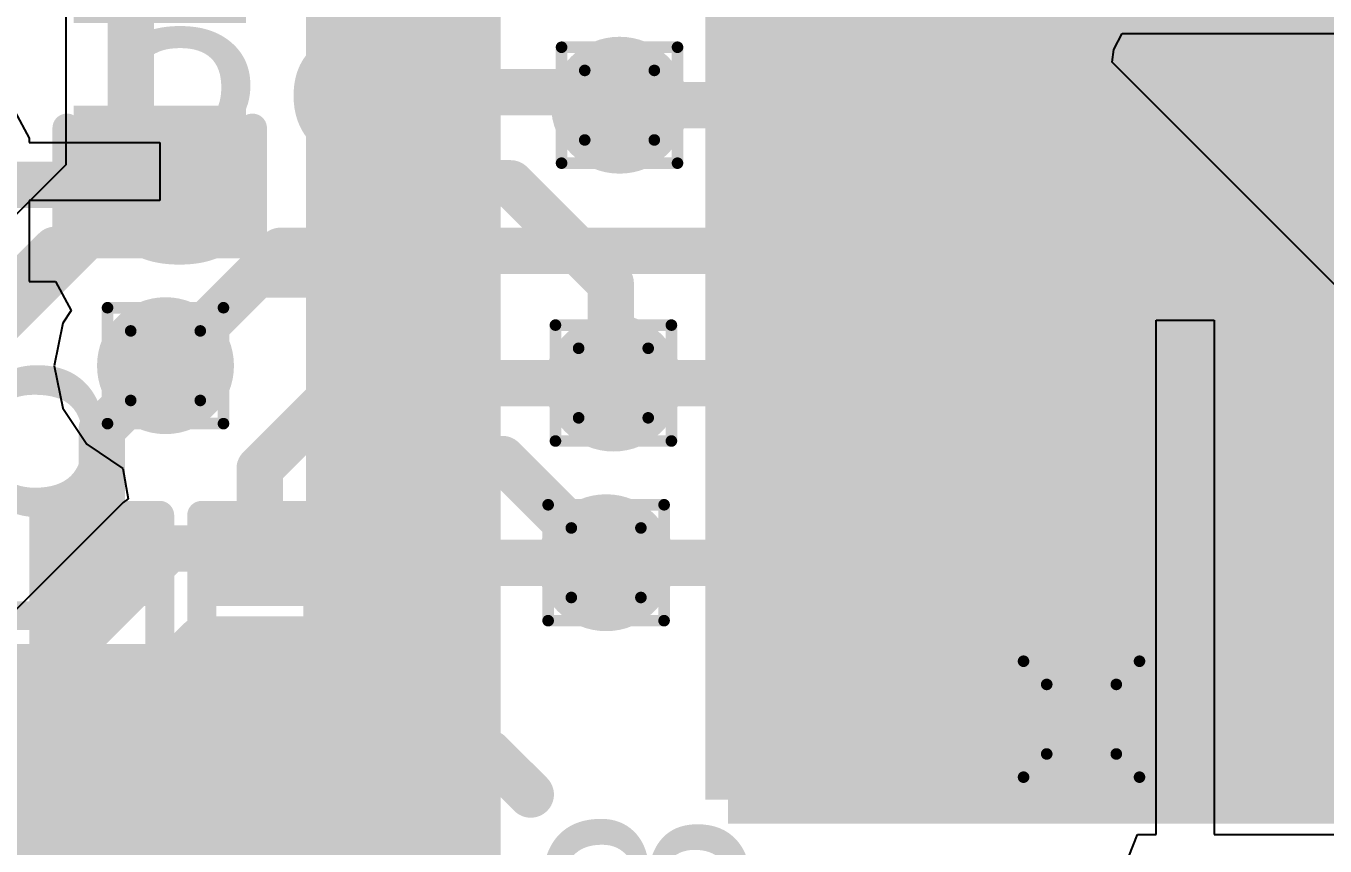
# Model space of a CAD drawing. Header units: inches. Extents: x -8 to 210, y -39 to 109.
# Drawn here: x 8.96 to 14.66, y 46.15 to 49.75 of the extents above; entities that cross this region are included whole.
import ezdxf

# ---------------------------------------------------------------- set-up
doc = ezdxf.new("R2010")
doc.units = ezdxf.units.IN
for name, color, linetype in [('Bottom Layer', 5, 'Continuous'), ('Bottom Overlay', 54, 'Continuous'), ('Bottom Paste', 16, 'Continuous'), ('Bottom Solder', 6, 'Continuous'), ('Drill Drawing', 1, 'Continuous'), ('Top Layer', 1, 'Continuous'), ('Top Overlay', 2, 'Continuous'), ('Top Paste', 8, 'Continuous'), ('Top Solder', 216, 'Continuous'), ('Via Holes', 16, 'Continuous')]:
    doc.layers.add(name, color=color, linetype=linetype)
doc.styles.add('Arial', font='', dxfattribs={"height": 0.2})
doc.styles.get('Arial').set_extended_font_data('Arial')

# ---------------------------------------------------------------- blocks, each defined once
blk = doc.blocks.new('C___0402_7')
at = {"layer": 'Top Layer'}
for points in [[(-0.6985, -0.3175), (-0.6985, 0.3175), (-0.2413, 0.3175), (-0.2413, -0.3175)], [(0.2413, -0.3175), (0.2413, 0.3175), (0.6985, 0.3175), (0.6985, -0.3175)]]:
    blk.add_hatch(color=1, dxfattribs=at).paths.add_polyline_path(points)
at = {"layer": 'Top Paste'}
for points in [[(-0.6985, -0.3175), (-0.6985, 0.3175), (-0.2413, 0.3175), (-0.2413, -0.3175)], [(0.2413, -0.3175), (0.2413, 0.3175), (0.6985, 0.3175), (0.6985, -0.3175)]]:
    blk.add_hatch(color=8, dxfattribs=at).paths.add_polyline_path(points)
at = {"layer": 'Top Solder'}
for points in [[(-0.7585, -0.3775), (-0.7585, 0.3775), (-0.1813, 0.3775), (-0.1813, -0.3775)], [(0.1813, -0.3775), (0.1813, 0.3775), (0.7585, 0.3775), (0.7585, -0.3775)]]:
    blk.add_hatch(color=216, dxfattribs=at).paths.add_polyline_path(points)
at = {"layer": 'Top Overlay'}
for points in [[(-0.7874, 0.4064, 0.127, 0.127, 0), (-0.2794, 0.4064, 0.127, 0.127, 0)], [(-0.7874, 0.4064, 0.127, 0.127, 0), (-0.7874, -0.4064, 0.127, 0.127, 0)], [(0.2794, 0.4064, 0.127, 0.127, 0), (0.7874, 0.4064, 0.127, 0.127, 0)], [(0.7874, 0.4064, 0.127, 0.127, 0), (0.7874, -0.4064, 0.127, 0.127, 0)], [(-0.7874, -0.4064, 0.127, 0.127, 0), (-0.2794, -0.4064, 0.127, 0.127, 0)], [(0.2794, -0.4064, 0.127, 0.127, 0), (0.7874, -0.4064, 0.127, 0.127, 0)]]:
    blk.add_lwpolyline(points, format="xyseb", dxfattribs=at)
for points in [[(-0.8191, 0.4064, 0.0635, 0.0635, 1), (-0.7556, 0.4064, 0.0635, 0.0635, 1)], [(-0.8191, 0.4064, 0.0635, 0.0635, 1), (-0.7556, 0.4064, 0.0635, 0.0635, 1)], [(-0.3111, 0.4064, 0.0635, 0.0635, 1), (-0.2477, 0.4064, 0.0635, 0.0635, 1)], [(0.2477, 0.4064, 0.0635, 0.0635, 1), (0.3111, 0.4064, 0.0635, 0.0635, 1)], [(0.7556, 0.4064, 0.0635, 0.0635, 1), (0.8191, 0.4064, 0.0635, 0.0635, 1)], [(0.7556, 0.4064, 0.0635, 0.0635, 1), (0.8191, 0.4064, 0.0635, 0.0635, 1)], [(-0.8191, -0.4064, 0.0635, 0.0635, 1), (-0.7556, -0.4064, 0.0635, 0.0635, 1)], [(-0.8191, -0.4064, 0.0635, 0.0635, 1), (-0.7556, -0.4064, 0.0635, 0.0635, 1)], [(-0.3111, -0.4064, 0.0635, 0.0635, 1), (-0.2477, -0.4064, 0.0635, 0.0635, 1)], [(0.2477, -0.4064, 0.0635, 0.0635, 1), (0.3111, -0.4064, 0.0635, 0.0635, 1)], [(0.7556, -0.4064, 0.0635, 0.0635, 1), (0.8191, -0.4064, 0.0635, 0.0635, 1)], [(0.7556, -0.4064, 0.0635, 0.0635, 1), (0.8191, -0.4064, 0.0635, 0.0635, 1)]]:
    blk.add_lwpolyline(points, format="xyseb", close=True, dxfattribs=at)
blk = doc.blocks.new('56_QFN__7_7__20')
at = {"layer": 'Top Layer'}
for points in [[(-2, -2), (-2, 2), (2, 2), (2, -2)], [(-3.75, 1.11), (-3.1, 1.11), (-3.1, 0.89), (-3.75, 0.89)], [(-3.75, 0.71), (-3.1, 0.71), (-3.1, 0.49), (-3.75, 0.49)], [(-3.75, 0.31), (-3.1, 0.31), (-3.1, 0.09), (-3.75, 0.09)], [(-3.75, -0.09), (-3.1, -0.09), (-3.1, -0.31), (-3.75, -0.31)], [(-3.75, -0.49), (-3.1, -0.49), (-3.1, -0.71), (-3.75, -0.71)], [(-3.75, -0.89), (-3.1, -0.89), (-3.1, -1.11), (-3.75, -1.11)], [(-3.75, -1.29), (-3.1, -1.29), (-3.1, -1.51), (-3.75, -1.51)], [(-3.75, -1.69), (-3.1, -1.69), (-3.1, -1.91), (-3.75, -1.91)], [(-3.75, -2.09), (-3.1, -2.09), (-3.1, -2.31), (-3.75, -2.31)]]:
    blk.add_hatch(color=1, dxfattribs=at).paths.add_polyline_path(points)
at = {"layer": 'Top Paste'}
for points in [[(-2, -2), (-2, 2), (2, 2), (2, -2)], [(-3.75, 1.11), (-3.1, 1.11), (-3.1, 0.89), (-3.75, 0.89)], [(-3.75, 0.71), (-3.1, 0.71), (-3.1, 0.49), (-3.75, 0.49)], [(-3.75, 0.31), (-3.1, 0.31), (-3.1, 0.09), (-3.75, 0.09)], [(-3.75, -0.09), (-3.1, -0.09), (-3.1, -0.31), (-3.75, -0.31)], [(-3.75, -0.49), (-3.1, -0.49), (-3.1, -0.71), (-3.75, -0.71)], [(-3.75, -0.89), (-3.1, -0.89), (-3.1, -1.11), (-3.75, -1.11)], [(-3.75, -1.29), (-3.1, -1.29), (-3.1, -1.51), (-3.75, -1.51)], [(-3.75, -1.69), (-3.1, -1.69), (-3.1, -1.91), (-3.75, -1.91)], [(-3.75, -2.09), (-3.1, -2.09), (-3.1, -2.31), (-3.75, -2.31)]]:
    blk.add_hatch(color=8, dxfattribs=at).paths.add_polyline_path(points)
at = {"layer": 'Top Solder'}
for points in [[(-2.1016, -2.1016), (-2.1016, 2.1016), (2.1016, 2.1016), (2.1016, -2.1016)], [(-3.8516, 1.6116), (-2.9984, 1.6116), (-2.9984, 1.1884), (-3.8516, 1.1884)], [(-3.8516, 1.2116), (-2.9984, 1.2116), (-2.9984, 0.7884), (-3.8516, 0.7884)], [(-3.8516, 0.8116), (-2.9984, 0.8116), (-2.9984, 0.3884), (-3.8516, 0.3884)], [(-3.8516, 0.4116), (-2.9984, 0.4116), (-2.9984, -0.0116), (-3.8516, -0.0116)], [(-3.8516, 0.0116), (-2.9984, 0.0116), (-2.9984, -0.4116), (-3.8516, -0.4116)], [(-3.8516, -0.3884), (-2.9984, -0.3884), (-2.9984, -0.8116), (-3.8516, -0.8116)], [(-3.8516, -0.7884), (-2.9984, -0.7884), (-2.9984, -1.2116), (-3.8516, -1.2116)], [(-3.8516, -1.1884), (-2.9984, -1.1884), (-2.9984, -1.6116), (-3.8516, -1.6116)], [(-3.8516, -1.5884), (-2.9984, -1.5884), (-2.9984, -2.0116), (-3.8516, -2.0116)], [(-3.8516, -1.9884), (-2.9984, -1.9884), (-2.9984, -2.4116), (-3.8516, -2.4116)]]:
    blk.add_hatch(color=216, dxfattribs=at).paths.add_polyline_path(points)
blk = doc.blocks.new('R___0201_B_56')
at = {"layer": 'Bottom Layer'}
for points in [[(-0.41, 0.185), (-0.14, 0.185), (-0.14, -0.185), (-0.41, -0.185)], [(0.14, 0.185), (0.41, 0.185), (0.41, -0.185), (0.14, -0.185)]]:
    blk.add_hatch(color=5, dxfattribs=at).paths.add_polyline_path(points)
at = {"layer": 'Bottom Paste'}
for points in [[(-0.41, 0.185), (-0.14, 0.185), (-0.14, -0.185), (-0.41, -0.185)], [(0.14, 0.185), (0.41, 0.185), (0.41, -0.185), (0.14, -0.185)]]:
    blk.add_hatch(color=16, dxfattribs=at).paths.add_polyline_path(points)
at = {"layer": 'Bottom Solder'}
for points in [[(-0.465, 0.24), (-0.085, 0.24), (-0.085, -0.24), (-0.465, -0.24)], [(0.085, 0.24), (0.465, 0.24), (0.465, -0.24), (0.085, -0.24)]]:
    blk.add_hatch(color=6, dxfattribs=at).paths.add_polyline_path(points)
at = {"layer": 'Bottom Overlay'}
for points in [[(0.4826, 0.254, 0.127, 0.127, 0), (-0.4826, 0.254, 0.127, 0.127, 0)], [(-0.4826, -0.254, 0.127, 0.127, 0), (-0.4826, 0.254, 0.127, 0.127, 0)], [(0.4826, -0.254, 0.127, 0.127, 0), (0.4826, 0.254, 0.127, 0.127, 0)], [(0.4826, -0.254, 0.127, 0.127, 0), (-0.4826, -0.254, 0.127, 0.127, 0)]]:
    blk.add_lwpolyline(points, format="xyseb", dxfattribs=at)
for points in [[(-0.5143, 0.254, 0.0635, 0.0635, 1), (-0.4508, 0.254, 0.0635, 0.0635, 1)], [(-0.5143, 0.254, 0.0635, 0.0635, 1), (-0.4508, 0.254, 0.0635, 0.0635, 1)], [(0.4508, 0.254, 0.0635, 0.0635, 1), (0.5143, 0.254, 0.0635, 0.0635, 1)], [(0.4508, 0.254, 0.0635, 0.0635, 1), (0.5143, 0.254, 0.0635, 0.0635, 1)], [(-0.5143, -0.254, 0.0635, 0.0635, 1), (-0.4508, -0.254, 0.0635, 0.0635, 1)], [(-0.5143, -0.254, 0.0635, 0.0635, 1), (-0.4508, -0.254, 0.0635, 0.0635, 1)], [(0.4508, -0.254, 0.0635, 0.0635, 1), (0.5143, -0.254, 0.0635, 0.0635, 1)], [(0.4508, -0.254, 0.0635, 0.0635, 1), (0.5143, -0.254, 0.0635, 0.0635, 1)]]:
    blk.add_lwpolyline(points, format="xyseb", close=True, dxfattribs=at)
blk = doc.blocks.new('R___0201_B_57')
at = {"layer": 'Bottom Layer'}
for points in [[(-0.41, 0.185), (-0.14, 0.185), (-0.14, -0.185), (-0.41, -0.185)], [(0.14, 0.185), (0.41, 0.185), (0.41, -0.185), (0.14, -0.185)]]:
    blk.add_hatch(color=5, dxfattribs=at).paths.add_polyline_path(points)
at = {"layer": 'Bottom Paste'}
for points in [[(-0.41, 0.185), (-0.14, 0.185), (-0.14, -0.185), (-0.41, -0.185)], [(0.14, 0.185), (0.41, 0.185), (0.41, -0.185), (0.14, -0.185)]]:
    blk.add_hatch(color=16, dxfattribs=at).paths.add_polyline_path(points)
at = {"layer": 'Bottom Solder'}
for points in [[(-0.465, 0.24), (-0.085, 0.24), (-0.085, -0.24), (-0.465, -0.24)], [(0.085, 0.24), (0.465, 0.24), (0.465, -0.24), (0.085, -0.24)]]:
    blk.add_hatch(color=6, dxfattribs=at).paths.add_polyline_path(points)
at = {"layer": 'Bottom Overlay'}
for points in [[(0.4826, 0.254, 0.127, 0.127, 0), (-0.4826, 0.254, 0.127, 0.127, 0)], [(-0.4826, -0.254, 0.127, 0.127, 0), (-0.4826, 0.254, 0.127, 0.127, 0)], [(0.4826, -0.254, 0.127, 0.127, 0), (0.4826, 0.254, 0.127, 0.127, 0)], [(0.4826, -0.254, 0.127, 0.127, 0), (-0.4826, -0.254, 0.127, 0.127, 0)]]:
    blk.add_lwpolyline(points, format="xyseb", dxfattribs=at)
for points in [[(-0.5143, 0.254, 0.0635, 0.0635, 1), (-0.4508, 0.254, 0.0635, 0.0635, 1)], [(-0.5143, 0.254, 0.0635, 0.0635, 1), (-0.4508, 0.254, 0.0635, 0.0635, 1)], [(0.4508, 0.254, 0.0635, 0.0635, 1), (0.5143, 0.254, 0.0635, 0.0635, 1)], [(0.4508, 0.254, 0.0635, 0.0635, 1), (0.5143, 0.254, 0.0635, 0.0635, 1)], [(-0.5143, -0.254, 0.0635, 0.0635, 1), (-0.4508, -0.254, 0.0635, 0.0635, 1)], [(-0.5143, -0.254, 0.0635, 0.0635, 1), (-0.4508, -0.254, 0.0635, 0.0635, 1)], [(0.4508, -0.254, 0.0635, 0.0635, 1), (0.5143, -0.254, 0.0635, 0.0635, 1)], [(0.4508, -0.254, 0.0635, 0.0635, 1), (0.5143, -0.254, 0.0635, 0.0635, 1)]]:
    blk.add_lwpolyline(points, format="xyseb", close=True, dxfattribs=at)
blk = doc.blocks.new('R___0201_B_58')
at = {"layer": 'Bottom Layer'}
for points in [[(-0.41, 0.185), (-0.14, 0.185), (-0.14, -0.185), (-0.41, -0.185)], [(0.14, 0.185), (0.41, 0.185), (0.41, -0.185), (0.14, -0.185)]]:
    blk.add_hatch(color=5, dxfattribs=at).paths.add_polyline_path(points)
at = {"layer": 'Bottom Paste'}
for points in [[(-0.41, 0.185), (-0.14, 0.185), (-0.14, -0.185), (-0.41, -0.185)], [(0.14, 0.185), (0.41, 0.185), (0.41, -0.185), (0.14, -0.185)]]:
    blk.add_hatch(color=16, dxfattribs=at).paths.add_polyline_path(points)
at = {"layer": 'Bottom Solder'}
for points in [[(-0.465, 0.24), (-0.085, 0.24), (-0.085, -0.24), (-0.465, -0.24)], [(0.085, 0.24), (0.465, 0.24), (0.465, -0.24), (0.085, -0.24)]]:
    blk.add_hatch(color=6, dxfattribs=at).paths.add_polyline_path(points)
at = {"layer": 'Bottom Overlay'}
for points in [[(0.4826, 0.254, 0.127, 0.127, 0), (-0.4826, 0.254, 0.127, 0.127, 0)], [(-0.4826, -0.254, 0.127, 0.127, 0), (-0.4826, 0.254, 0.127, 0.127, 0)], [(0.4826, -0.254, 0.127, 0.127, 0), (0.4826, 0.254, 0.127, 0.127, 0)], [(0.4826, -0.254, 0.127, 0.127, 0), (-0.4826, -0.254, 0.127, 0.127, 0)]]:
    blk.add_lwpolyline(points, format="xyseb", dxfattribs=at)
for points in [[(-0.5143, 0.254, 0.0635, 0.0635, 1), (-0.4508, 0.254, 0.0635, 0.0635, 1)], [(-0.5143, 0.254, 0.0635, 0.0635, 1), (-0.4508, 0.254, 0.0635, 0.0635, 1)], [(0.4508, 0.254, 0.0635, 0.0635, 1), (0.5143, 0.254, 0.0635, 0.0635, 1)], [(0.4508, 0.254, 0.0635, 0.0635, 1), (0.5143, 0.254, 0.0635, 0.0635, 1)], [(-0.5143, -0.254, 0.0635, 0.0635, 1), (-0.4508, -0.254, 0.0635, 0.0635, 1)], [(-0.5143, -0.254, 0.0635, 0.0635, 1), (-0.4508, -0.254, 0.0635, 0.0635, 1)], [(0.4508, -0.254, 0.0635, 0.0635, 1), (0.5143, -0.254, 0.0635, 0.0635, 1)], [(0.4508, -0.254, 0.0635, 0.0635, 1), (0.5143, -0.254, 0.0635, 0.0635, 1)]]:
    blk.add_lwpolyline(points, format="xyseb", close=True, dxfattribs=at)
blk = doc.blocks.new('C___0402_B_134')
at = {"layer": 'Bottom Layer'}
for points in [[(-0.2413, 0.3175), (-0.2413, -0.3175), (-0.6985, -0.3175), (-0.6985, 0.3175)], [(0.6985, 0.3175), (0.6985, -0.3175), (0.2413, -0.3175), (0.2413, 0.3175)]]:
    blk.add_hatch(color=5, dxfattribs=at).paths.add_polyline_path(points)
at = {"layer": 'Bottom Paste'}
for points in [[(-0.2413, 0.3175), (-0.2413, -0.3175), (-0.6985, -0.3175), (-0.6985, 0.3175)], [(0.6985, 0.3175), (0.6985, -0.3175), (0.2413, -0.3175), (0.2413, 0.3175)]]:
    blk.add_hatch(color=16, dxfattribs=at).paths.add_polyline_path(points)
at = {"layer": 'Bottom Solder'}
for points in [[(-0.1813, 0.3775), (-0.1813, -0.3775), (-0.7585, -0.3775), (-0.7585, 0.3775)], [(0.7585, 0.3775), (0.7585, -0.3775), (0.1813, -0.3775), (0.1813, 0.3775)]]:
    blk.add_hatch(color=6, dxfattribs=at).paths.add_polyline_path(points)
at = {"layer": 'Bottom Overlay'}
for points in [[(-0.2794, 0.4064, 0.127, 0.127, 0), (-0.7874, 0.4064, 0.127, 0.127, 0)], [(-0.7874, -0.4064, 0.127, 0.127, 0), (-0.7874, 0.4064, 0.127, 0.127, 0)], [(0.7874, 0.4064, 0.127, 0.127, 0), (0.2794, 0.4064, 0.127, 0.127, 0)], [(0.7874, -0.4064, 0.127, 0.127, 0), (0.7874, 0.4064, 0.127, 0.127, 0)], [(-0.2794, -0.4064, 0.127, 0.127, 0), (-0.7874, -0.4064, 0.127, 0.127, 0)], [(0.7874, -0.4064, 0.127, 0.127, 0), (0.2794, -0.4064, 0.127, 0.127, 0)]]:
    blk.add_lwpolyline(points, format="xyseb", dxfattribs=at)
for points in [[(-0.8191, 0.4064, 0.0635, 0.0635, 1), (-0.7556, 0.4064, 0.0635, 0.0635, 1)], [(-0.8191, 0.4064, 0.0635, 0.0635, 1), (-0.7556, 0.4064, 0.0635, 0.0635, 1)], [(-0.3111, 0.4064, 0.0635, 0.0635, 1), (-0.2477, 0.4064, 0.0635, 0.0635, 1)], [(0.2477, 0.4064, 0.0635, 0.0635, 1), (0.3111, 0.4064, 0.0635, 0.0635, 1)], [(0.7556, 0.4064, 0.0635, 0.0635, 1), (0.8191, 0.4064, 0.0635, 0.0635, 1)], [(0.7556, 0.4064, 0.0635, 0.0635, 1), (0.8191, 0.4064, 0.0635, 0.0635, 1)], [(-0.8191, -0.4064, 0.0635, 0.0635, 1), (-0.7556, -0.4064, 0.0635, 0.0635, 1)], [(-0.8191, -0.4064, 0.0635, 0.0635, 1), (-0.7556, -0.4064, 0.0635, 0.0635, 1)], [(-0.3111, -0.4064, 0.0635, 0.0635, 1), (-0.2477, -0.4064, 0.0635, 0.0635, 1)], [(0.2477, -0.4064, 0.0635, 0.0635, 1), (0.3111, -0.4064, 0.0635, 0.0635, 1)], [(0.7556, -0.4064, 0.0635, 0.0635, 1), (0.8191, -0.4064, 0.0635, 0.0635, 1)], [(0.7556, -0.4064, 0.0635, 0.0635, 1), (0.8191, -0.4064, 0.0635, 0.0635, 1)]]:
    blk.add_lwpolyline(points, format="xyseb", close=True, dxfattribs=at)

msp = doc.modelspace()

# ---------------------------------------------------------------- hatches: boundary and pattern name
at = {"layer": 'Bottom Layer'}
h = msp.add_hatch(color=5, dxfattribs=at)
edge = h.paths.add_edge_path()
edge.add_arc((11.565, 49.4016), 0.3, 0, 360)
h = msp.add_hatch(color=5, dxfattribs=at)
edge = h.paths.add_edge_path()
edge.add_arc((9.5758, 48.26), 0.3, 0, 360)
h = msp.add_hatch(color=5, dxfattribs=at)
edge = h.paths.add_edge_path()
edge.add_arc((11.5382, 48.1838), 0.3, 0, 360)
h = msp.add_hatch(color=5, dxfattribs=at)
edge = h.paths.add_edge_path()
edge.add_arc((11.5062, 47.3964), 0.3, 0, 360)
msp.add_hatch(color=5, dxfattribs=at).paths.add_polyline_path([(8.1534, 45.466), (10.9982, 45.466), (10.9982, 47.0408), (8.1534, 47.0408)])
h = msp.add_hatch(color=5, dxfattribs=at)
edge = h.paths.add_edge_path()
edge.add_arc((13.589, 46.7106), 0.3, 0, 360)
at = {"layer": 'Top Layer'}
h = msp.add_hatch(color=1, dxfattribs=at)
edge = h.paths.add_edge_path()
edge.add_arc((11.565, 49.4016), 0.3, 0, 360)
h = msp.add_hatch(color=1, dxfattribs=at)
edge = h.paths.add_edge_path()
edge.add_arc((9.5758, 48.26), 0.3, 0, 360)
h = msp.add_hatch(color=1, dxfattribs=at)
edge = h.paths.add_edge_path()
edge.add_arc((11.5382, 48.1838), 0.3, 0, 360)
h = msp.add_hatch(color=1, dxfattribs=at)
edge = h.paths.add_edge_path()
edge.add_arc((11.5062, 47.3964), 0.3, 0, 360)
h = msp.add_hatch(color=1, dxfattribs=at)
edge = h.paths.add_edge_path()
edge.add_arc((13.589, 46.7106), 0.3, 0, 360)
msp.add_hatch(color=1, dxfattribs=at).paths.add_polyline_path([(12.0396, 46.2534), (16.1798, 46.2534), (16.1798, 46.736), (12.0396, 46.736)])
at = {"layer": 'Via Holes'}
h = msp.add_hatch(color=7, dxfattribs=at)
edge = h.paths.add_edge_path()
edge.add_arc((11.565, 49.4016), 0.15, 0, 360)
h = msp.add_hatch(color=7, dxfattribs=at)
edge = h.paths.add_edge_path()
edge.add_arc((9.5758, 48.26), 0.15, 0, 360)
h = msp.add_hatch(color=7, dxfattribs=at)
edge = h.paths.add_edge_path()
edge.add_arc((11.5382, 48.1838), 0.15, 0, 360)
h = msp.add_hatch(color=7, dxfattribs=at)
edge = h.paths.add_edge_path()
edge.add_arc((11.5062, 47.3964), 0.15, 0, 360)
h = msp.add_hatch(color=7, dxfattribs=at)
edge = h.paths.add_edge_path()
edge.add_arc((13.589, 46.7106), 0.15, 0, 360)

# ---------------------------------------------------------------- linework, layer by layer
at = {"layer": 'Bottom Layer'}
for p, q in [((9.1385, 50.4444), (9.1385, 49.14)), ((13.731, 49.6455), (13.7678, 49.7165)), ((13.7678, 49.7165), (14.8268, 49.7165)), ((13.7226, 49.5895), (13.731, 49.6455)), ((16.0941, 47.2179), (13.7226, 49.5895)), ((9.1385, 49.14), (8.6644, 48.6659))]:
    msp.add_line(p, q, dxfattribs=at)
for points in [[(9.4234, 49.022, 0.2032, 0.2032, 0), (9.4234, 50.4444, 0.2032, 0.2032, 0)], [(11.565, 49.4016, 0.2032, 0.2032, 0), (13.5076, 49.4016, 0.2032, 0.2032, 0)], [(13.5076, 49.4016, 0.2032, 0.2032, 0), (16.4526, 46.4566, 0.2032, 0.2032, 0)], [(6.0198, 45.6184, 0.2032, 0.2032, 0), (9.4234, 49.022, 0.2032, 0.2032, 0)], [(9.5758, 48.26, 0.2032, 0.2032, 0), (10.079, 48.7632, 0.2032, 0.2032, 0)], [(10.079, 48.7632, 0.2032, 0.2032, 0), (13.6072, 48.7632, 0.2032, 0.2032, 0)], [(13.6072, 48.7632, 0.2032, 0.2032, 0), (16.3202, 46.0502, 0.2032, 0.2032, 0)], [(9.2964, 47.9806, 0.2032, 0.2032, 0), (9.5758, 48.26, 0.2032, 0.2032, 0)], [(9.9885, 47.8092, 0.2032, 0.2032, 0), (10.3632, 48.1838, 0.2032, 0.2032, 0)], [(10.3632, 48.1838, 0.2032, 0.2032, 0), (13.6478, 48.1838, 0.2032, 0.2032, 0)], [(13.6478, 48.1838, 0.2032, 0.2032, 0), (16.1878, 45.6438, 0.2032, 0.2032, 0)], [(9.2964, 47.3964, 0.2032, 0.2032, 0), (9.2964, 47.9806, 0.2032, 0.2032, 0)], [(9.9885, 47.3964, 0.2032, 0.2032, 0), (9.9885, 47.8092, 0.2032, 0.2032, 0)], [(10.668, 47.3964, 0.2032, 0.2032, 0), (11.5062, 47.3964, 0.2032, 0.2032, 0)], [(11.5062, 47.3964, 0.2032, 0.2032, 0), (13.8938, 47.3964, 0.2032, 0.2032, 0)], [(13.8938, 47.3964, 0.2032, 0.2032, 0), (16.0576, 45.2326, 0.2032, 0.2032, 0)], [(12.8016, 46.6979, 0.5588, 0.5588, 0), (12.8079, 46.7043, 0.5588, 0.5588, 0)], [(12.8079, 46.7043, 0.5588, 0.5588, 0), (13.5826, 46.7043, 0.5588, 0.5588, 0)], [(13.5826, 46.7043, 0.5588, 0.5588, 0), (13.589, 46.7106, 0.5588, 0.5588, 0)], [(10.2235, 46.2661, 0.5588, 0.5588, 0), (10.7188, 45.7708, 0.5588, 0.5588, 0)]]:
    msp.add_lwpolyline(points, format="xyseb", dxfattribs=at)
for points in [[(11.5142, 49.4016, 0.1016, 0.1016, 1), (11.6158, 49.4016, 0.1016, 0.1016, 1)], [(13.4568, 49.4016, 0.1016, 0.1016, 1), (13.5584, 49.4016, 0.1016, 0.1016, 1)], [(13.4568, 49.4016, 0.1016, 0.1016, 1), (13.5584, 49.4016, 0.1016, 0.1016, 1)], [(9.3726, 49.022, 0.1016, 0.1016, 1), (9.4742, 49.022, 0.1016, 0.1016, 1)], [(9.3726, 49.022, 0.1016, 0.1016, 1), (9.4742, 49.022, 0.1016, 0.1016, 1)], [(10.0282, 48.7632, 0.1016, 0.1016, 1), (10.1298, 48.7632, 0.1016, 0.1016, 1)], [(10.0282, 48.7632, 0.1016, 0.1016, 1), (10.1298, 48.7632, 0.1016, 0.1016, 1)], [(13.5564, 48.7632, 0.1016, 0.1016, 1), (13.658, 48.7632, 0.1016, 0.1016, 1)], [(13.5564, 48.7632, 0.1016, 0.1016, 1), (13.658, 48.7632, 0.1016, 0.1016, 1)], [(9.525, 48.26, 0.1016, 0.1016, 1), (9.6266, 48.26, 0.1016, 0.1016, 1)], [(9.525, 48.26, 0.1016, 0.1016, 1), (9.6266, 48.26, 0.1016, 0.1016, 1)], [(10.3124, 48.1838, 0.1016, 0.1016, 1), (10.414, 48.1838, 0.1016, 0.1016, 1)], [(10.3124, 48.1838, 0.1016, 0.1016, 1), (10.414, 48.1838, 0.1016, 0.1016, 1)], [(13.597, 48.1838, 0.1016, 0.1016, 1), (13.6986, 48.1838, 0.1016, 0.1016, 1)], [(13.597, 48.1838, 0.1016, 0.1016, 1), (13.6986, 48.1838, 0.1016, 0.1016, 1)], [(9.2456, 47.9806, 0.1016, 0.1016, 1), (9.3472, 47.9806, 0.1016, 0.1016, 1)], [(9.2456, 47.9806, 0.1016, 0.1016, 1), (9.3472, 47.9806, 0.1016, 0.1016, 1)], [(9.9377, 47.8092, 0.1016, 0.1016, 1), (10.0394, 47.8092, 0.1016, 0.1016, 1)], [(9.9377, 47.8092, 0.1016, 0.1016, 1), (10.0394, 47.8092, 0.1016, 0.1016, 1)], [(9.2456, 47.3964, 0.1016, 0.1016, 1), (9.3472, 47.3964, 0.1016, 0.1016, 1)], [(9.9377, 47.3964, 0.1016, 0.1016, 1), (10.0394, 47.3964, 0.1016, 0.1016, 1)], [(10.6172, 47.3964, 0.1016, 0.1016, 1), (10.7188, 47.3964, 0.1016, 0.1016, 1)], [(11.4554, 47.3964, 0.1016, 0.1016, 1), (11.557, 47.3964, 0.1016, 0.1016, 1)], [(11.4554, 47.3964, 0.1016, 0.1016, 1), (11.557, 47.3964, 0.1016, 0.1016, 1)], [(13.843, 47.3964, 0.1016, 0.1016, 1), (13.9446, 47.3964, 0.1016, 0.1016, 1)], [(13.843, 47.3964, 0.1016, 0.1016, 1), (13.9446, 47.3964, 0.1016, 0.1016, 1)], [(12.6619, 46.6979, 0.2794, 0.2794, 1), (12.9413, 46.6979, 0.2794, 0.2794, 1)], [(12.6683, 46.7043, 0.2794, 0.2794, 1), (12.9476, 46.7043, 0.2794, 0.2794, 1)], [(12.6683, 46.7043, 0.2794, 0.2794, 1), (12.9476, 46.7043, 0.2794, 0.2794, 1)], [(13.4429, 46.7043, 0.2794, 0.2794, 1), (13.7224, 46.7043, 0.2794, 0.2794, 1)], [(13.4429, 46.7043, 0.2794, 0.2794, 1), (13.7224, 46.7043, 0.2794, 0.2794, 1)], [(13.4493, 46.7106, 0.2794, 0.2794, 1), (13.7287, 46.7106, 0.2794, 0.2794, 1)], [(10.0838, 46.2661, 0.2794, 0.2794, 1), (10.3632, 46.2661, 0.2794, 0.2794, 1)]]:
    msp.add_lwpolyline(points, format="xyseb", close=True, dxfattribs=at)
at = {"layer": 'Bottom Overlay'}
for points in [[(10.996, 46.5604, 0.2032, 0.2032, 0), (11.176, 46.3804, 0.2032, 0.2032, 0)], [(10.2425, 46.1518, 0.2032, 0.2032, 0), (10.2425, 46.4356, 0.2032, 0.2032, 0)]]:
    msp.add_lwpolyline(points, format="xyseb", dxfattribs=at)
for points in [[(10.9452, 46.5604, 0.1016, 0.1016, 1), (11.0468, 46.5604, 0.1016, 0.1016, 1)], [(10.1918, 46.4356, 0.1016, 0.1016, 1), (10.2934, 46.4356, 0.1016, 0.1016, 1)], [(11.1252, 46.3804, 0.1016, 0.1016, 1), (11.2268, 46.3804, 0.1016, 0.1016, 1)], [(10.1918, 46.1518, 0.1016, 0.1016, 1), (10.2934, 46.1518, 0.1016, 0.1016, 1)]]:
    msp.add_lwpolyline(points, format="xyseb", close=True, dxfattribs=at)
at = {"layer": 'Drill Drawing'}
for points in [[(11.311, 49.6556, 0.0508, 0.0508, 0), (11.819, 49.6556, 0.0508, 0.0508, 0)], [(11.311, 49.1476, 0.0508, 0.0508, 0), (11.311, 49.6556, 0.0508, 0.0508, 0)], [(11.819, 49.1476, 0.0508, 0.0508, 0), (11.819, 49.6556, 0.0508, 0.0508, 0)], [(11.4126, 49.554, 0.0508, 0.0508, 0), (11.7174, 49.554, 0.0508, 0.0508, 0)], [(11.4126, 49.2492, 0.0508, 0.0508, 0), (11.4126, 49.554, 0.0508, 0.0508, 0)], [(11.7174, 49.2492, 0.0508, 0.0508, 0), (11.7174, 49.554, 0.0508, 0.0508, 0)], [(11.4126, 49.2492, 0.0508, 0.0508, 0), (11.7174, 49.2492, 0.0508, 0.0508, 0)], [(11.311, 49.1476, 0.0508, 0.0508, 0), (11.819, 49.1476, 0.0508, 0.0508, 0)], [(9.3218, 48.514, 0.0508, 0.0508, 0), (9.8298, 48.514, 0.0508, 0.0508, 0)], [(9.3218, 48.006, 0.0508, 0.0508, 0), (9.3218, 48.514, 0.0508, 0.0508, 0)], [(9.8298, 48.006, 0.0508, 0.0508, 0), (9.8298, 48.514, 0.0508, 0.0508, 0)], [(9.4234, 48.4124, 0.0508, 0.0508, 0), (9.7282, 48.4124, 0.0508, 0.0508, 0)], [(9.4234, 48.1076, 0.0508, 0.0508, 0), (9.4234, 48.4124, 0.0508, 0.0508, 0)], [(9.7282, 48.1076, 0.0508, 0.0508, 0), (9.7282, 48.4124, 0.0508, 0.0508, 0)], [(11.2842, 48.4378, 0.0508, 0.0508, 0), (11.7922, 48.4378, 0.0508, 0.0508, 0)], [(11.2842, 47.9298, 0.0508, 0.0508, 0), (11.2842, 48.4378, 0.0508, 0.0508, 0)], [(11.7922, 47.9298, 0.0508, 0.0508, 0), (11.7922, 48.4378, 0.0508, 0.0508, 0)], [(11.3858, 48.3362, 0.0508, 0.0508, 0), (11.6906, 48.3362, 0.0508, 0.0508, 0)], [(11.3858, 48.0314, 0.0508, 0.0508, 0), (11.3858, 48.3362, 0.0508, 0.0508, 0)], [(11.6906, 48.0314, 0.0508, 0.0508, 0), (11.6906, 48.3362, 0.0508, 0.0508, 0)], [(9.4234, 48.1076, 0.0508, 0.0508, 0), (9.7282, 48.1076, 0.0508, 0.0508, 0)], [(11.3858, 48.0314, 0.0508, 0.0508, 0), (11.6906, 48.0314, 0.0508, 0.0508, 0)], [(9.3218, 48.006, 0.0508, 0.0508, 0), (9.8298, 48.006, 0.0508, 0.0508, 0)], [(11.2842, 47.9298, 0.0508, 0.0508, 0), (11.7922, 47.9298, 0.0508, 0.0508, 0)], [(11.2522, 47.6504, 0.0508, 0.0508, 0), (11.7602, 47.6504, 0.0508, 0.0508, 0)], [(11.2522, 47.1424, 0.0508, 0.0508, 0), (11.2522, 47.6504, 0.0508, 0.0508, 0)], [(11.7602, 47.1424, 0.0508, 0.0508, 0), (11.7602, 47.6504, 0.0508, 0.0508, 0)], [(11.3538, 47.5488, 0.0508, 0.0508, 0), (11.6586, 47.5488, 0.0508, 0.0508, 0)], [(11.3538, 47.244, 0.0508, 0.0508, 0), (11.3538, 47.5488, 0.0508, 0.0508, 0)], [(11.6586, 47.244, 0.0508, 0.0508, 0), (11.6586, 47.5488, 0.0508, 0.0508, 0)], [(11.3538, 47.244, 0.0508, 0.0508, 0), (11.6586, 47.244, 0.0508, 0.0508, 0)], [(11.2522, 47.1424, 0.0508, 0.0508, 0), (11.7602, 47.1424, 0.0508, 0.0508, 0)], [(13.335, 46.9646, 0.0508, 0.0508, 0), (13.843, 46.9646, 0.0508, 0.0508, 0)], [(13.335, 46.4566, 0.0508, 0.0508, 0), (13.335, 46.9646, 0.0508, 0.0508, 0)], [(13.843, 46.4566, 0.0508, 0.0508, 0), (13.843, 46.9646, 0.0508, 0.0508, 0)], [(13.4366, 46.863, 0.0508, 0.0508, 0), (13.7414, 46.863, 0.0508, 0.0508, 0)], [(13.4366, 46.5582, 0.0508, 0.0508, 0), (13.4366, 46.863, 0.0508, 0.0508, 0)], [(13.7414, 46.5582, 0.0508, 0.0508, 0), (13.7414, 46.863, 0.0508, 0.0508, 0)], [(13.4366, 46.5582, 0.0508, 0.0508, 0), (13.7414, 46.5582, 0.0508, 0.0508, 0)], [(13.335, 46.4566, 0.0508, 0.0508, 0), (13.843, 46.4566, 0.0508, 0.0508, 0)]]:
    msp.add_lwpolyline(points, format="xyseb", dxfattribs=at)
for points in [[(11.2983, 49.6556, 0.0254, 0.0254, 1), (11.3237, 49.6556, 0.0254, 0.0254, 1)], [(11.2983, 49.6556, 0.0254, 0.0254, 1), (11.3237, 49.6556, 0.0254, 0.0254, 1)], [(11.8063, 49.6556, 0.0254, 0.0254, 1), (11.8317, 49.6556, 0.0254, 0.0254, 1)], [(11.8063, 49.6556, 0.0254, 0.0254, 1), (11.8317, 49.6556, 0.0254, 0.0254, 1)], [(11.3999, 49.554, 0.0254, 0.0254, 1), (11.4253, 49.554, 0.0254, 0.0254, 1)], [(11.3999, 49.554, 0.0254, 0.0254, 1), (11.4253, 49.554, 0.0254, 0.0254, 1)], [(11.7047, 49.554, 0.0254, 0.0254, 1), (11.7301, 49.554, 0.0254, 0.0254, 1)], [(11.7047, 49.554, 0.0254, 0.0254, 1), (11.7301, 49.554, 0.0254, 0.0254, 1)], [(11.3999, 49.2492, 0.0254, 0.0254, 1), (11.4253, 49.2492, 0.0254, 0.0254, 1)], [(11.3999, 49.2492, 0.0254, 0.0254, 1), (11.4253, 49.2492, 0.0254, 0.0254, 1)], [(11.7047, 49.2492, 0.0254, 0.0254, 1), (11.7301, 49.2492, 0.0254, 0.0254, 1)], [(11.7047, 49.2492, 0.0254, 0.0254, 1), (11.7301, 49.2492, 0.0254, 0.0254, 1)], [(11.2983, 49.1476, 0.0254, 0.0254, 1), (11.3237, 49.1476, 0.0254, 0.0254, 1)], [(11.2983, 49.1476, 0.0254, 0.0254, 1), (11.3237, 49.1476, 0.0254, 0.0254, 1)], [(11.8063, 49.1476, 0.0254, 0.0254, 1), (11.8317, 49.1476, 0.0254, 0.0254, 1)], [(11.8063, 49.1476, 0.0254, 0.0254, 1), (11.8317, 49.1476, 0.0254, 0.0254, 1)], [(9.3091, 48.514, 0.0254, 0.0254, 1), (9.3345, 48.514, 0.0254, 0.0254, 1)], [(9.3091, 48.514, 0.0254, 0.0254, 1), (9.3345, 48.514, 0.0254, 0.0254, 1)], [(9.8171, 48.514, 0.0254, 0.0254, 1), (9.8425, 48.514, 0.0254, 0.0254, 1)], [(9.8171, 48.514, 0.0254, 0.0254, 1), (9.8425, 48.514, 0.0254, 0.0254, 1)], [(9.4107, 48.4124, 0.0254, 0.0254, 1), (9.4361, 48.4124, 0.0254, 0.0254, 1)], [(9.4107, 48.4124, 0.0254, 0.0254, 1), (9.4361, 48.4124, 0.0254, 0.0254, 1)], [(9.7155, 48.4124, 0.0254, 0.0254, 1), (9.7409, 48.4124, 0.0254, 0.0254, 1)], [(9.7155, 48.4124, 0.0254, 0.0254, 1), (9.7409, 48.4124, 0.0254, 0.0254, 1)], [(11.2715, 48.4378, 0.0254, 0.0254, 1), (11.2969, 48.4378, 0.0254, 0.0254, 1)], [(11.2715, 48.4378, 0.0254, 0.0254, 1), (11.2969, 48.4378, 0.0254, 0.0254, 1)], [(11.7795, 48.4378, 0.0254, 0.0254, 1), (11.8049, 48.4378, 0.0254, 0.0254, 1)], [(11.7795, 48.4378, 0.0254, 0.0254, 1), (11.8049, 48.4378, 0.0254, 0.0254, 1)], [(11.3731, 48.3362, 0.0254, 0.0254, 1), (11.3985, 48.3362, 0.0254, 0.0254, 1)], [(11.3731, 48.3362, 0.0254, 0.0254, 1), (11.3985, 48.3362, 0.0254, 0.0254, 1)], [(11.6779, 48.3362, 0.0254, 0.0254, 1), (11.7033, 48.3362, 0.0254, 0.0254, 1)], [(11.6779, 48.3362, 0.0254, 0.0254, 1), (11.7033, 48.3362, 0.0254, 0.0254, 1)], [(9.4107, 48.1076, 0.0254, 0.0254, 1), (9.4361, 48.1076, 0.0254, 0.0254, 1)], [(9.4107, 48.1076, 0.0254, 0.0254, 1), (9.4361, 48.1076, 0.0254, 0.0254, 1)], [(9.7155, 48.1076, 0.0254, 0.0254, 1), (9.7409, 48.1076, 0.0254, 0.0254, 1)], [(9.7155, 48.1076, 0.0254, 0.0254, 1), (9.7409, 48.1076, 0.0254, 0.0254, 1)], [(11.3731, 48.0314, 0.0254, 0.0254, 1), (11.3985, 48.0314, 0.0254, 0.0254, 1)], [(11.3731, 48.0314, 0.0254, 0.0254, 1), (11.3985, 48.0314, 0.0254, 0.0254, 1)], [(11.6779, 48.0314, 0.0254, 0.0254, 1), (11.7033, 48.0314, 0.0254, 0.0254, 1)], [(11.6779, 48.0314, 0.0254, 0.0254, 1), (11.7033, 48.0314, 0.0254, 0.0254, 1)], [(9.3091, 48.006, 0.0254, 0.0254, 1), (9.3345, 48.006, 0.0254, 0.0254, 1)], [(9.3091, 48.006, 0.0254, 0.0254, 1), (9.3345, 48.006, 0.0254, 0.0254, 1)], [(9.8171, 48.006, 0.0254, 0.0254, 1), (9.8425, 48.006, 0.0254, 0.0254, 1)], [(9.8171, 48.006, 0.0254, 0.0254, 1), (9.8425, 48.006, 0.0254, 0.0254, 1)], [(11.2715, 47.9298, 0.0254, 0.0254, 1), (11.2969, 47.9298, 0.0254, 0.0254, 1)], [(11.2715, 47.9298, 0.0254, 0.0254, 1), (11.2969, 47.9298, 0.0254, 0.0254, 1)], [(11.7795, 47.9298, 0.0254, 0.0254, 1), (11.8049, 47.9298, 0.0254, 0.0254, 1)], [(11.7795, 47.9298, 0.0254, 0.0254, 1), (11.8049, 47.9298, 0.0254, 0.0254, 1)], [(11.2395, 47.6504, 0.0254, 0.0254, 1), (11.2649, 47.6504, 0.0254, 0.0254, 1)], [(11.2395, 47.6504, 0.0254, 0.0254, 1), (11.2649, 47.6504, 0.0254, 0.0254, 1)], [(11.7475, 47.6504, 0.0254, 0.0254, 1), (11.7729, 47.6504, 0.0254, 0.0254, 1)], [(11.7475, 47.6504, 0.0254, 0.0254, 1), (11.7729, 47.6504, 0.0254, 0.0254, 1)], [(11.3411, 47.5488, 0.0254, 0.0254, 1), (11.3665, 47.5488, 0.0254, 0.0254, 1)], [(11.3411, 47.5488, 0.0254, 0.0254, 1), (11.3665, 47.5488, 0.0254, 0.0254, 1)], [(11.6459, 47.5488, 0.0254, 0.0254, 1), (11.6713, 47.5488, 0.0254, 0.0254, 1)], [(11.6459, 47.5488, 0.0254, 0.0254, 1), (11.6713, 47.5488, 0.0254, 0.0254, 1)], [(11.3411, 47.244, 0.0254, 0.0254, 1), (11.3665, 47.244, 0.0254, 0.0254, 1)], [(11.3411, 47.244, 0.0254, 0.0254, 1), (11.3665, 47.244, 0.0254, 0.0254, 1)], [(11.6459, 47.244, 0.0254, 0.0254, 1), (11.6713, 47.244, 0.0254, 0.0254, 1)], [(11.6459, 47.244, 0.0254, 0.0254, 1), (11.6713, 47.244, 0.0254, 0.0254, 1)], [(11.2395, 47.1424, 0.0254, 0.0254, 1), (11.2649, 47.1424, 0.0254, 0.0254, 1)], [(11.2395, 47.1424, 0.0254, 0.0254, 1), (11.2649, 47.1424, 0.0254, 0.0254, 1)], [(11.7475, 47.1424, 0.0254, 0.0254, 1), (11.7729, 47.1424, 0.0254, 0.0254, 1)], [(11.7475, 47.1424, 0.0254, 0.0254, 1), (11.7729, 47.1424, 0.0254, 0.0254, 1)], [(13.3223, 46.9646, 0.0254, 0.0254, 1), (13.3477, 46.9646, 0.0254, 0.0254, 1)], [(13.3223, 46.9646, 0.0254, 0.0254, 1), (13.3477, 46.9646, 0.0254, 0.0254, 1)], [(13.8303, 46.9646, 0.0254, 0.0254, 1), (13.8557, 46.9646, 0.0254, 0.0254, 1)], [(13.8303, 46.9646, 0.0254, 0.0254, 1), (13.8557, 46.9646, 0.0254, 0.0254, 1)], [(13.4239, 46.863, 0.0254, 0.0254, 1), (13.4493, 46.863, 0.0254, 0.0254, 1)], [(13.4239, 46.863, 0.0254, 0.0254, 1), (13.4493, 46.863, 0.0254, 0.0254, 1)], [(13.7287, 46.863, 0.0254, 0.0254, 1), (13.7541, 46.863, 0.0254, 0.0254, 1)], [(13.7287, 46.863, 0.0254, 0.0254, 1), (13.7541, 46.863, 0.0254, 0.0254, 1)], [(13.4239, 46.5582, 0.0254, 0.0254, 1), (13.4493, 46.5582, 0.0254, 0.0254, 1)], [(13.4239, 46.5582, 0.0254, 0.0254, 1), (13.4493, 46.5582, 0.0254, 0.0254, 1)], [(13.7287, 46.5582, 0.0254, 0.0254, 1), (13.7541, 46.5582, 0.0254, 0.0254, 1)], [(13.7287, 46.5582, 0.0254, 0.0254, 1), (13.7541, 46.5582, 0.0254, 0.0254, 1)], [(13.3223, 46.4566, 0.0254, 0.0254, 1), (13.3477, 46.4566, 0.0254, 0.0254, 1)], [(13.3223, 46.4566, 0.0254, 0.0254, 1), (13.3477, 46.4566, 0.0254, 0.0254, 1)], [(13.8303, 46.4566, 0.0254, 0.0254, 1), (13.8557, 46.4566, 0.0254, 0.0254, 1)], [(13.8303, 46.4566, 0.0254, 0.0254, 1), (13.8557, 46.4566, 0.0254, 0.0254, 1)]]:
    msp.add_lwpolyline(points, format="xyseb", close=True, dxfattribs=at)
at = {"layer": 'Top Layer'}
for p, q in [((8.9154, 49.3741), (8.9789, 49.2573)), ((8.9789, 49.2573), (8.9789, 49.2379)), ((8.9789, 49.2379), (9.5504, 49.2379)), ((9.5504, 49.2379), (9.5504, 48.9839)), ((9.5504, 48.9839), (8.9789, 48.9839)), ((8.9789, 48.9839), (8.9789, 48.6283)), ((8.9789, 48.6283), (9.0945, 48.6283)), ((9.0945, 48.6283), (9.1624, 48.5013)), ((9.1624, 48.5013), (9.1257, 48.4464)), ((9.1257, 48.4464), (9.0886, 48.26)), ((13.9158, 46.2052), (13.9158, 48.4592)), ((13.9158, 48.4592), (14.1698, 48.4592)), ((14.1698, 48.4592), (14.1698, 46.2052)), ((9.0886, 48.26), (9.1257, 48.0736)), ((9.1257, 48.0736), (9.2313, 47.9155)), ((9.2313, 47.9155), (9.3894, 47.8099)), ((9.3894, 47.8099), (9.4128, 47.6758)), ((9.3901, 47.6606), (7.7488, 46.0193)), ((9.4128, 47.6758), (9.3901, 47.6606)), ((9.3901, 47.6606), (9.3901, 47.6606)), ((13.7968, 46.1085), (13.8336, 46.2052)), ((13.8336, 46.2052), (13.9158, 46.2052)), ((14.1698, 46.2052), (16.2968, 46.2052))]:
    msp.add_line(p, q, dxfattribs=at)
for points in [[(10.6178, 49.4592, 0.2032, 0.2032, 0), (11.5074, 49.4592, 0.2032, 0.2032, 0)], [(11.5074, 49.4592, 0.2032, 0.2032, 0), (11.565, 49.4016, 0.2032, 0.2032, 0)], [(9.4917, 49.0522, 0.2032, 0.2032, 0), (9.5504, 49.1109, 0.2032, 0.2032, 0)], [(8.6088, 49.0522, 0.2032, 0.2032, 0), (9.4917, 49.0522, 0.2032, 0.2032, 0)], [(10.6178, 49.0592, 0.2032, 0.2032, 0), (11.088, 49.0592, 0.2032, 0.2032, 0)], [(11.088, 49.0592, 0.2032, 0.2032, 0), (11.5263, 48.6209, 0.2032, 0.2032, 0)], [(9.5758, 48.26, 0.2032, 0.2032, 0), (9.975, 48.6592, 0.2032, 0.2032, 0)], [(9.975, 48.6592, 0.2032, 0.2032, 0), (10.6178, 48.6592, 0.2032, 0.2032, 0)], [(11.5263, 48.1957, 0.2032, 0.2032, 0), (11.5263, 48.6209, 0.2032, 0.2032, 0)], [(14.0428, 48.4592, 0.2032, 0.2032, 0), (17.0954, 45.4066, 0.2032, 0.2032, 0)], [(11.5263, 48.1957, 0.2032, 0.2032, 0), (11.5382, 48.1838, 0.2032, 0.2032, 0)], [(10.6178, 47.8592, 0.2032, 0.2032, 0), (10.6262, 47.8508, 0.2032, 0.2032, 0)], [(10.6262, 47.8508, 0.2032, 0.2032, 0), (11.0518, 47.8508, 0.2032, 0.2032, 0)], [(11.0518, 47.8508, 0.2032, 0.2032, 0), (11.5062, 47.3964, 0.2032, 0.2032, 0)], [(7.9502, 45.8179, 0.2032, 0.2032, 0), (9.5915, 47.4592, 0.2032, 0.2032, 0)], [(9.5915, 47.4592, 0.2032, 0.2032, 0), (10.6178, 47.4592, 0.2032, 0.2032, 0)], [(8.3312, 45.66, 0.2032, 0.2032, 0), (9.7304, 47.0592, 0.2032, 0.2032, 0)], [(9.7304, 47.0592, 0.2032, 0.2032, 0), (10.6178, 47.0592, 0.2032, 0.2032, 0)], [(8.7122, 45.5022, 0.2032, 0.2032, 0), (9.8692, 46.6592, 0.2032, 0.2032, 0)], [(9.8692, 46.6592, 0.2032, 0.2032, 0), (10.6178, 46.6592, 0.2032, 0.2032, 0)], [(9.0932, 45.3444, 0.2032, 0.2032, 0), (10.008, 46.2592, 0.2032, 0.2032, 0)], [(10.008, 46.2592, 0.2032, 0.2032, 0), (10.6178, 46.2592, 0.2032, 0.2032, 0)]]:
    msp.add_lwpolyline(points, format="xyseb", dxfattribs=at)
for points in [[(10.567, 49.4592, 0.1016, 0.1016, 1), (10.6686, 49.4592, 0.1016, 0.1016, 1)], [(11.4566, 49.4592, 0.1016, 0.1016, 1), (11.5582, 49.4592, 0.1016, 0.1016, 1)], [(11.4566, 49.4592, 0.1016, 0.1016, 1), (11.5582, 49.4592, 0.1016, 0.1016, 1)], [(11.5142, 49.4016, 0.1016, 0.1016, 1), (11.6158, 49.4016, 0.1016, 0.1016, 1)], [(9.4996, 49.1109, 0.1016, 0.1016, 1), (9.6012, 49.1109, 0.1016, 0.1016, 1)], [(9.4409, 49.0522, 0.1016, 0.1016, 1), (9.5425, 49.0522, 0.1016, 0.1016, 1)], [(9.4409, 49.0522, 0.1016, 0.1016, 1), (9.5425, 49.0522, 0.1016, 0.1016, 1)], [(10.567, 49.0592, 0.1016, 0.1016, 1), (10.6686, 49.0592, 0.1016, 0.1016, 1)], [(11.0372, 49.0592, 0.1016, 0.1016, 1), (11.1388, 49.0592, 0.1016, 0.1016, 1)], [(11.0372, 49.0592, 0.1016, 0.1016, 1), (11.1388, 49.0592, 0.1016, 0.1016, 1)], [(9.9242, 48.6592, 0.1016, 0.1016, 1), (10.0258, 48.6592, 0.1016, 0.1016, 1)], [(9.9242, 48.6592, 0.1016, 0.1016, 1), (10.0258, 48.6592, 0.1016, 0.1016, 1)], [(10.567, 48.6592, 0.1016, 0.1016, 1), (10.6686, 48.6592, 0.1016, 0.1016, 1)], [(11.4755, 48.6209, 0.1016, 0.1016, 1), (11.5771, 48.6209, 0.1016, 0.1016, 1)], [(11.4755, 48.6209, 0.1016, 0.1016, 1), (11.5771, 48.6209, 0.1016, 0.1016, 1)], [(13.992, 48.4592, 0.1016, 0.1016, 1), (14.0936, 48.4592, 0.1016, 0.1016, 1)], [(9.525, 48.26, 0.1016, 0.1016, 1), (9.6266, 48.26, 0.1016, 0.1016, 1)], [(11.4755, 48.1957, 0.1016, 0.1016, 1), (11.5771, 48.1957, 0.1016, 0.1016, 1)], [(11.4755, 48.1957, 0.1016, 0.1016, 1), (11.5771, 48.1957, 0.1016, 0.1016, 1)], [(11.4874, 48.1838, 0.1016, 0.1016, 1), (11.589, 48.1838, 0.1016, 0.1016, 1)], [(10.567, 47.8592, 0.1016, 0.1016, 1), (10.6686, 47.8592, 0.1016, 0.1016, 1)], [(10.5754, 47.8508, 0.1016, 0.1016, 1), (10.677, 47.8508, 0.1016, 0.1016, 1)], [(10.5754, 47.8508, 0.1016, 0.1016, 1), (10.677, 47.8508, 0.1016, 0.1016, 1)], [(11.001, 47.8508, 0.1016, 0.1016, 1), (11.1026, 47.8508, 0.1016, 0.1016, 1)], [(11.001, 47.8508, 0.1016, 0.1016, 1), (11.1026, 47.8508, 0.1016, 0.1016, 1)], [(9.5407, 47.4592, 0.1016, 0.1016, 1), (9.6423, 47.4592, 0.1016, 0.1016, 1)], [(9.5407, 47.4592, 0.1016, 0.1016, 1), (9.6423, 47.4592, 0.1016, 0.1016, 1)], [(10.567, 47.4592, 0.1016, 0.1016, 1), (10.6686, 47.4592, 0.1016, 0.1016, 1)], [(11.4554, 47.3964, 0.1016, 0.1016, 1), (11.557, 47.3964, 0.1016, 0.1016, 1)], [(9.6796, 47.0592, 0.1016, 0.1016, 1), (9.7812, 47.0592, 0.1016, 0.1016, 1)], [(9.6796, 47.0592, 0.1016, 0.1016, 1), (9.7812, 47.0592, 0.1016, 0.1016, 1)], [(10.567, 47.0592, 0.1016, 0.1016, 1), (10.6686, 47.0592, 0.1016, 0.1016, 1)], [(9.8184, 46.6592, 0.1016, 0.1016, 1), (9.92, 46.6592, 0.1016, 0.1016, 1)], [(9.8184, 46.6592, 0.1016, 0.1016, 1), (9.92, 46.6592, 0.1016, 0.1016, 1)], [(10.567, 46.6592, 0.1016, 0.1016, 1), (10.6686, 46.6592, 0.1016, 0.1016, 1)], [(9.9572, 46.2592, 0.1016, 0.1016, 1), (10.0588, 46.2592, 0.1016, 0.1016, 1)], [(9.9572, 46.2592, 0.1016, 0.1016, 1), (10.0588, 46.2592, 0.1016, 0.1016, 1)], [(10.567, 46.2592, 0.1016, 0.1016, 1), (10.6686, 46.2592, 0.1016, 0.1016, 1)]]:
    msp.add_lwpolyline(points, format="xyseb", close=True, dxfattribs=at)
at = {"layer": 'Top Overlay'}
msp.add_lwpolyline([(8.8265, 48.5013, 0.2032, 0.2032, 0), (9.0932, 48.768, 0.2032, 0.2032, 0)], format="xyseb", dxfattribs=at)
msp.add_lwpolyline([(9.0424, 48.768, 0.1016, 0.1016, 1), (9.144, 48.768, 0.1016, 0.1016, 1)], format="xyseb", close=True, dxfattribs=at)

# ---------------------------------------------------------------- block references
msp.add_blockref('56_QFN__7_7__20', (14.0428, 48.4592))
for name, p, rotation in [('C___0402_7', (9.5504, 49.5808), 90), ('R___0201_B_57', (9.2964, 47.1214), 270), ('R___0201_B_58', (9.9885, 47.1214), 270), ('R___0201_B_56', (10.668, 47.1214), 270), ('C___0402_B_134', (12.8016, 46.228), 270)]:
    msp.add_blockref(name, p, dxfattribs=dict(rotation=rotation))

# ---------------------------------------------------------------- texts
at = {"layer": 'Bottom Overlay', "style": 'Arial', "text_generation_flag": 2}
for s, p in [('R8', (11.0572, 48.7174)), ('C25', (15.0956, 47.2442))]:
    msp.add_text(s, height=1.016, dxfattribs=at).set_placement(p)
for s, p in [('R12', (8.7758, 44.1011)), ('R11', (10.0204, 44.1011)), ('R13', (11.2396, 44.0503))]:
    msp.add_text(s, height=0.889, rotation=270, dxfattribs=at).set_placement(p)
at = {"layer": 'Top Overlay', "style": 'Arial'}
msp.add_text('C18', height=1.016, rotation=90, dxfattribs=at).set_placement((9.2962, 45.7204))

doc.saveas('drawing.dxf')
